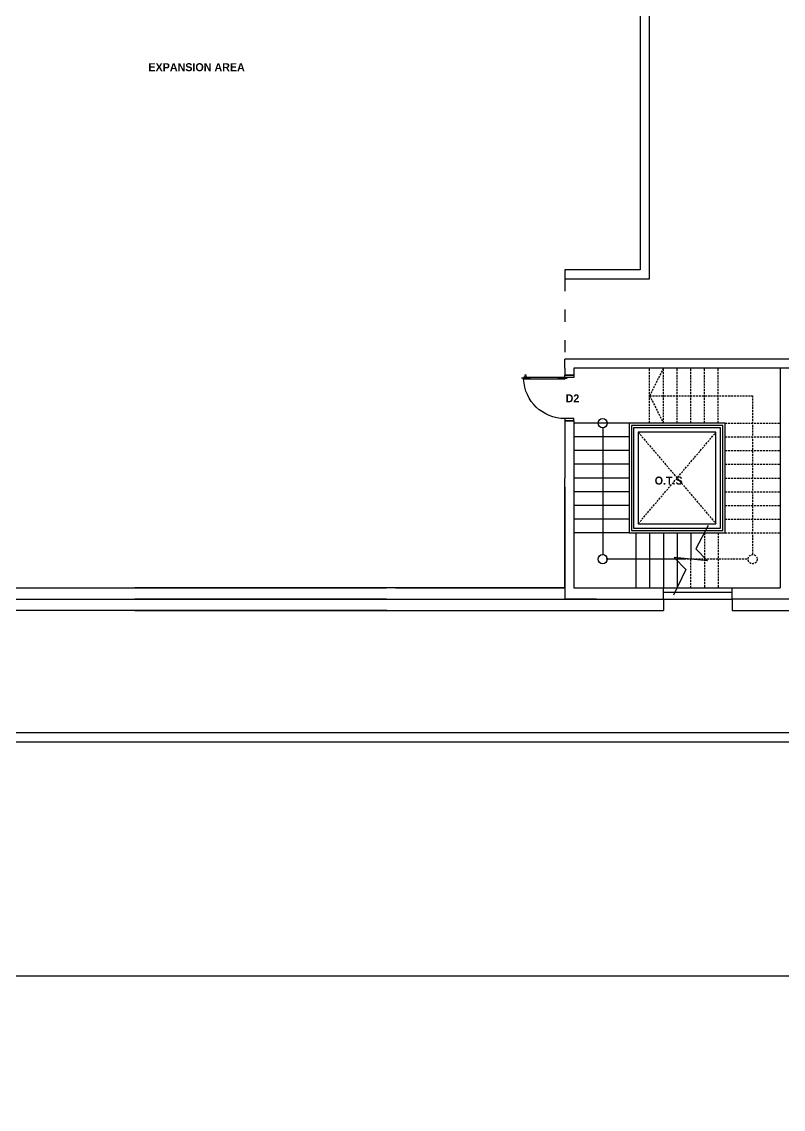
# Model space of a CAD drawing. Header units: inches. Extents: x 478327 to 492265, y -26791 to -22136.
# Drawn here: x 479109 to 479858, y -26791 to -25721 of the extents above; entities that cross this region are included whole.
import ezdxf

# ---------------------------------------------------------------- set-up
doc = ezdxf.new("R2010")
doc.units = ezdxf.units.IN
doc.header["$MEASUREMENT"] = 0
doc.header["$PDMODE"] = 34
doc.linetypes.add('ACAD_ISO03W100', pattern=[30, 12, -18])
doc.linetypes.add('HIDDEN', pattern=[9.525, 6.35, -3.175])
for name, color, linetype in [('A-DIMENSION', 4, 'Continuous'), ('A-Door', 1, 'Continuous'), ('A-GLASS', 4, 'Continuous'), ('A-STAIR', 1, 'Continuous'), ('A-STAIRS', 1, 'Continuous'), ('A-WALL', 7, 'Continuous'), ('I-WALL-FULL', 5, 'Continuous'), ('I-WALL-IN', 3, 'Continuous')]:
    doc.layers.add(name, color=color, linetype=linetype)
doc.layers.add('I-ANNO-TEXT', color=7, linetype='Continuous', lineweight=18)
doc.styles.add('MICRO', font='')
doc.styles.add('ROMANS', font='romans')
doc.styles.get('MICRO').set_extended_font_data('MicrogrammaSSi', bold=True)
doc.dimstyles.new('DIM 1-100', dxfattribs={"dimtxt": 200, "dimasz": 100, "dimexe": 0.1, "dimexo": 0.4, "dimgap": 100, "dimtad": 0, "dimdec": 0, "dimzin": 0, "dimdsep": 46, "dimtxsty": 'ROMANS', "dimblk": 'TICK', "dimcen": 0.09, "dimse1": 1, "dimse2": 1, "dimclrd": 2, "dimclre": 2, "dimclrt": 1, "dimazin": 0, "dimtfac": 1, "dimtdec": 0, "dimtofl": 0, "dimtmove": 0, "dimatfit": 3, "dimldrblk": 'OBLIQUE', "dimfxl": 0.1, "dimtolj": 1, "dimtzin": 0, "dimarcsym": 0})

# ---------------------------------------------------------------- blocks, each defined once
blk = doc.blocks.new('2D-L100')
at = {"layer": 'A-Door'}
for p, q in [((0.038, 1.067), (0.05, 1.067)), ((0.038, 1.051), (0.05, 1.051)), ((0.09, 1.099), (0.05, 1.099)), ((0.05, 0.2), (0.05, 1.099)), ((0.09, 0.999), (0.05, 0.999)), ((0.07, 0.949), (0.07, 1.149)), ((0.09, 0.2), (0.09, 1.099)), ((0.05, 0.3), (0.09, 0.3)), ((0.07, 0.35), (0.07, 0.15)), ((0.05, 0.2), (0, 0.2)), ((0, 0.2), (0, 0)), ((0, 0), (0.05, 0)), ((0.05, 0.2), (0.09, 0.2)), ((0.05, 0), (0.05, 0.2)), ((0.95, 0.2), (1, 0.2)), ((0.95, 0), (0.95, 0.2)), ((1, 0), (0.95, 0)), ((1, 0.2), (1, 0))]:
    blk.add_line(p, q, dxfattribs=at)
blk.add_circle((0.018, 1.059), 0.02, dxfattribs=at)
blk.add_arc((0.05, 0.2), 0.9, 0, 87.4527, dxfattribs=at)
blk = doc.blocks.new('TICK')
for p, q in [((0, 1), (0, -1)), ((0.707, 0.707), (-0.707, -0.707)), ((1, 0), (-1, 0))]:
    blk.add_line(p, q)
blk = doc.blocks.new('*D162')
at = {"layer": 'Defpoints', "color": 0, "transparency": 16777216}
for p in [(478940.9, -26429.1, 6.9), (482950.6, -26429.1, 6.9), (482950.6, -26659.6)]:
    blk.add_point(p, dxfattribs=at)
at = {"layer": 'I-WALL-IN', "color": 2, "lineweight": -2, "transparency": 16777216}
for p, q in [((479040.9, -26659.6), (480250.5, -26659.6)), ((482850.6, -26659.6), (481641, -26659.6))]:
    blk.add_line(p, q, dxfattribs=at)
at = {"layer": 'I-WALL-IN', "color": 2, "lineweight": -2, "transparency": 16777216, "xscale": 100, "yscale": 100, "zscale": 100, "rotation": 180}
blk.add_blockref('TICK', (478940.9, -26659.6), dxfattribs=at)
at = {"layer": 'I-WALL-IN', "color": 2, "lineweight": -2, "transparency": 16777216, "xscale": 100, "yscale": 100, "zscale": 100}
blk.add_blockref('TICK', (482950.6, -26659.6), dxfattribs=at)
at = {"layer": 'I-WALL-IN', "color": 1, "transparency": 16777216, "insert": (480945.8, -26659.6), "char_height": 200, "attachment_point": 5, "style": 'ROMANS'}
blk.add_mtext('\\A1;334\'-2"', dxfattribs=at)
blk = doc.blocks.new('_Oblique')
at = {"color": 0, "linetype": 'ByBlock', "lineweight": -2}
blk.add_line((-0.5, -0.5), (0.5, 0.5), dxfattribs=at)

msp = doc.modelspace()

# ---------------------------------------------------------------- linework, layer by layer
for p, q in [((479468.075, -26277.639, 6.93), (479220.192, -26277.639, 6.93)), ((479643.125, -26277.639, 6.93), (479467.625, -26277.639, 6.93)), ((479220.192, -26288.889, 6.93), (479468.075, -26288.867, 6.93)), ((479468.075, -26288.889, 6.93), (479468.075, -26288.867, 6.93)), ((479468.075, -26288.867, 6.93), (479643.125, -26288.886, 6.93)), ((478952.15, -26420.139, 6.93), (482939.065, -26420.139, 6.93)), ((478940.9, -26429.139, 6.93), (482950.626, -26429.139, 6.93))]:
    msp.add_line(p, q)
for radius, start, end in [(553.5, 111.637516, 173.959611), (540, 110.907404, 175.247009)]:
    msp.add_arc((479549.125, -25917.384, 6.93), radius, start, end)
at = {"layer": 'A-DIMENSION', "color": 8}
for p, q in [((479220.192, -26277.639, 6.93), (479467.625, -26277.639, 6.93)), ((479220.192, -26288.889, 6.93), (479492.219, -26288.889, 6.93)), ((479740.102, -26288.889, 6.93), (479740.102, -26300.139, 6.93)), ((479807.636, -26288.889, 6.93), (479807.636, -26300.139, 6.93)), ((479220.192, -26300.139, 6.93), (478952.15, -26300.139, 6.93)), ((479220.192, -26300.139, 6.93), (479492.219, -26300.139, 6.93)), ((479468.075, -26300.139, 6.93), (479740.102, -26300.139, 6.93)), ((479807.636, -26300.139, 6.93), (479940.127, -26300.139, 6.93))]:
    msp.add_line(p, q, dxfattribs=at)
at = {"layer": 'A-GLASS'}
for p, q in [((479740.102, -26277.639, 6.93), (479807.636, -26277.639, 6.93)), ((479740.102, -26282.139, 6.93), (479807.636, -26282.139, 6.93)), ((479745.053, -26277.639, 6.93), (479802.425, -26277.639, 6.93)), ((479745.053, -26282.139, 6.93), (479802.425, -26282.139, 6.93)), ((479467.625, -26288.889, 6.93), (479220.192, -26288.889, 6.93)), ((479468.075, -26300.139, 6.93), (479220.192, -26300.139, 6.93))]:
    msp.add_line(p, q, dxfattribs=at)
at = {"layer": 'A-STAIR', "linetype": 'HIDDEN', "ltscale": 0.3}
for p, q in [((479726.602, -26115.639, 6.93), (479726.602, -26061.639, 6.93)), ((479740.102, -26115.639, 6.93), (479740.102, -26061.639, 6.93)), ((479753.602, -26115.639, 6.93), (479753.602, -26061.639, 6.93)), ((479767.102, -26115.639, 6.93), (479767.102, -26061.639, 6.93)), ((479780.602, -26115.639, 6.93), (479780.602, -26061.639, 6.93)), ((479794.102, -26115.639, 6.93), (479794.102, -26061.639, 6.93)), ((479800.852, -26115.639, 6.93), (479854.852, -26115.639, 6.93)), ((479800.852, -26129.139, 6.93), (479854.852, -26129.139, 6.93)), ((479800.852, -26142.639, 6.93), (479854.852, -26142.639, 6.93)), ((479800.852, -26156.139, 6.93), (479854.852, -26156.139, 6.93)), ((479800.852, -26169.639, 6.93), (479854.852, -26169.639, 6.93)), ((479800.852, -26183.139, 6.93), (479854.852, -26183.139, 6.93)), ((479800.852, -26196.639, 6.93), (479854.852, -26196.639, 6.93)), ((479800.852, -26210.139, 6.93), (479854.852, -26210.139, 6.93)), ((479780.602, -26223.639, 6.93), (479780.602, -26277.639, 6.93)), ((479794.102, -26223.639, 6.93), (479794.102, -26277.639, 6.93)), ((479800.852, -26223.639, 6.93), (479854.852, -26223.639, 6.93)), ((479767.102, -26277.639, 6.93), (479767.102, -26249.514, 6.93))]:
    msp.add_line(p, q, dxfattribs=at)
at = {"layer": 'A-STAIR'}
for p, q in [((479706.352, -26115.639, 6.93), (479652.352, -26115.639, 6.93)), ((479706.352, -26129.139, 6.93), (479652.352, -26129.139, 6.93)), ((479706.352, -26142.639, 6.93), (479652.352, -26142.639, 6.93)), ((479706.352, -26156.139, 6.93), (479652.352, -26156.139, 6.93)), ((479706.352, -26169.639, 6.93), (479652.352, -26169.639, 6.93)), ((479706.352, -26183.139, 6.93), (479652.352, -26183.139, 6.93)), ((479706.352, -26196.639, 6.93), (479652.352, -26196.639, 6.93)), ((479706.352, -26210.139, 6.93), (479652.352, -26210.139, 6.93)), ((479706.352, -26223.639, 6.93), (479652.352, -26223.639, 6.93)), ((479713.102, -26223.639, 6.93), (479713.102, -26277.639, 6.93)), ((479726.602, -26223.639, 6.93), (479726.602, -26277.639, 6.93)), ((479740.102, -26223.639, 6.93), (479740.102, -26277.639, 6.93)), ((479753.602, -26223.639, 6.93), (479753.602, -26277.639, 6.93)), ((479767.102, -26223.639, 6.93), (479767.102, -26249.514, 6.93))]:
    msp.add_line(p, q, dxfattribs=at)
at = {"layer": 'A-STAIR', "color": 8, "linetype": 'HIDDEN', "ltscale": 0.3}
for p, q in [((479715.352, -26124.639, 6.93), (479791.852, -26214.639, 6.93)), ((479715.352, -26214.639, 6.93), (479791.852, -26124.639, 6.93))]:
    msp.add_line(p, q, dxfattribs=at)
at = {"layer": 'A-STAIR', "linetype": 'HIDDEN', "ltscale": 0.3, "elevation": 6.93}
for points in [[(479740.102, -26061.639), (479726.602, -26088.639), (479740.102, -26115.639)], [(479726.602, -26088.639), (479827.852, -26088.639), (479827.852, -26245.014)], [(479822.227, -26249.514), (479760.352, -26249.514)]]:
    msp.add_lwpolyline(points, dxfattribs=at)
at = {"layer": 'A-STAIR', "elevation": 6.93}
for points in [[(479680.477, -26120.139), (479680.477, -26245.014)], [(479760.352, -26249.514), (479683.852, -26249.514)]]:
    msp.add_lwpolyline(points, dxfattribs=at)
for points in [[(479706.352, -26115.639), (479706.352, -26223.639), (479800.852, -26223.639), (479800.852, -26115.639)], [(479708.602, -26117.889), (479708.602, -26221.389), (479798.602, -26221.389), (479798.602, -26117.889)], [(479710.852, -26120.139), (479710.852, -26219.139), (479796.352, -26219.139), (479796.352, -26120.139)], [(479715.352, -26124.639), (479715.352, -26214.639), (479791.852, -26214.639), (479791.852, -26124.639)]]:
    msp.add_lwpolyline(points, close=True, dxfattribs=at)
at = {"layer": 'A-STAIR'}
for centre in [(479680.477, -26115.639, 6.93), (479680.477, -26249.514, 6.93)]:
    msp.add_circle(centre, 4.5, dxfattribs=at)
at = {"layer": 'A-STAIR', "linetype": 'HIDDEN', "ltscale": 0.3}
msp.add_circle((479827.852, -26249.514, 6.93), 4.5, dxfattribs=at)
at = {"layer": 'A-STAIRS'}
msp.add_line((479740.102, -26288.889, 6.93), (479807.636, -26288.889, 6.93), dxfattribs=at)
at = {"layer": 'A-WALL'}
for p, q in [((479854.852, -26061.639, 6.93), (479652.125, -26061.639, 6.93)), ((479854.852, -26061.639, 6.93), (479652.352, -26061.639, 6.93)), ((479854.852, -26061.639, 6.93), (479854.852, -26277.639, 6.93)), ((479643.125, -26178.639, 6.93), (479643.125, -26277.639, 6.93)), ((478952.15, -26277.639, 6.93), (479220.192, -26277.639, 6.93)), ((479476.625, -26277.639, 6.93), (479643.125, -26277.639, 6.93)), ((479652.125, -26277.639, 6.93), (479674.175, -26277.639, 6.93)), ((478952.15, -26288.889, 6.93), (479220.192, -26288.889, 6.93)), ((479468.075, -26288.889, 6.93), (479674.175, -26288.889, 6.93))]:
    msp.add_line(p, q, dxfattribs=at)
at = {"layer": 'A-WALL', "elevation": 6.93}
msp.add_lwpolyline([(479784.107, -26216.337), (479771.97, -26239.372), (479783.469, -26251.131), (479750.735, -26247.898), (479762.234, -26259.657), (479750.097, -26284.942)], dxfattribs=at)
at = {"layer": 'I-WALL-FULL'}
for p, q in [((479944.4, -26052.639, 6.93), (479643.125, -26052.639, 6.93)), ((479643.125, -26061.639, 6.93), (479643.125, -26052.639, 6.93)), ((479643.125, -26052.639, 6.93), (479643.125, -26052.639, 6.93)), ((479643.125, -26061.639, 6.93), (479643.125, -26068.389, 6.93)), ((479652.125, -26068.389, 6.93), (479643.125, -26068.389, 6.93)), ((479652.125, -26068.389, 6.93), (479643.125, -26068.389, 6.93)), ((479652.125, -26061.639, 6.93), (479652.125, -26068.389, 6.93)), ((479652.125, -26061.639, 6.93), (479652.125, -26068.389, 6.93)), ((479931.127, -26061.639, 6.93), (479652.125, -26061.639, 6.93)), ((479643.125, -26113.389, 6.93), (479643.125, -26169.639, 6.93)), ((479652.125, -26113.389, 6.93), (479643.125, -26113.389, 6.93)), ((479652.125, -26113.389, 6.93), (479652.125, -26277.639, 6.93)), ((479643.125, -26277.639, 6.93), (479643.125, -26169.639, 6.93)), ((479476.625, -26277.639, 6.93), (479643.125, -26277.639, 6.93)), ((479643.125, -26277.639, 6.93), (479643.125, -26288.889, 6.93)), ((479652.125, -26277.639, 6.93), (479740.102, -26277.639, 6.93)), ((479652.125, -26277.639, 6.93), (479740.102, -26277.639, 6.93)), ((479740.102, -26288.889, 6.93), (479740.102, -26277.639, 6.93)), ((479807.636, -26288.889, 6.93), (479807.636, -26277.639, 6.93)), ((479807.636, -26277.639, 6.93), (479854.852, -26277.639, 6.93)), ((479468.075, -26288.867, 6.93), (479740.102, -26288.889, 6.93)), ((479674.175, -26288.889, 6.93), (479643.125, -26288.889, 6.93)), ((479940.127, -26288.889, 6.93), (479807.636, -26288.889, 6.93))]:
    msp.add_line(p, q, dxfattribs=at)
at = {"layer": 'I-WALL-IN'}
msp.add_line((479643.125, -25964.889, 6.93), (479643.125, -25973.889, 6.93), dxfattribs=at)
at = {"layer": 'I-WALL-IN', "linetype": 'ACAD_ISO03W100'}
msp.add_line((479643.125, -25973.889, 6.93), (479643.125, -26052.639, 6.93), dxfattribs=at)
at = {"layer": 'I-WALL-IN', "elevation": 6.93}
for points in [[(479717.111, -25647.246), (479717.111, -25964.889)], [(479726.111, -25647.246), (479726.111, -25973.889)], [(479717.111, -25964.889), (479643.125, -25964.889)], [(479726.111, -25973.889), (479643.125, -25973.889)]]:
    msp.add_lwpolyline(points, dxfattribs=at)

# ---------------------------------------------------------------- block references
at = {"layer": 'A-Door', "xscale": -45, "yscale": 45, "zscale": 45, "rotation": 90}
msp.add_blockref('2D-L100', (479652.125, -26068.389, 6.93), dxfattribs=at)

# ---------------------------------------------------------------- texts
at = {"layer": 'I-ANNO-TEXT', "style": 'MICRO'}
for s, p in [('EXPANSION AREA', (479233.564, -25769.287, 6.93)), ('O.T.S', (479731.57, -26176.12, 6.93)), ('O.T.S', (479731.57, -26176.12, 6.93))]:
    msp.add_text(s, height=7.875, dxfattribs=at).set_placement(p)
at = {"layer": 'I-ANNO-TEXT', "insert": (479643.92, -26087.322, 6.93), "char_height": 7.875, "attachment_point": 1, "style": 'MICRO'}
msp.add_mtext_dynamic_manual_height_columns('{\\fBahnschrift Light|b1|i0|c0|p34;D2}', width=7.40993, gutter_width=1.5, heights=[0], dxfattribs=at)

# ---------------------------------------------------------------- dimensions: what is measured, and where the dimension line sits
at = {"layer": 'I-WALL-IN'}
dim = msp.add_linear_dim(base=(482950.626, -26659.624), p1=(478940.9, -26429.139, 6.93), p2=(482950.626, -26429.139, 6.93), dimstyle='DIM 1-100', override={"dimlunit": 4, "dimfxl": 0.18}, dxfattribs=at)
dim.commit()
dim.dimension.update_dxf_attribs({"geometry": '*D162', "text_midpoint": (480945.763, -26659.624)})

doc.saveas('drawing.dxf')
